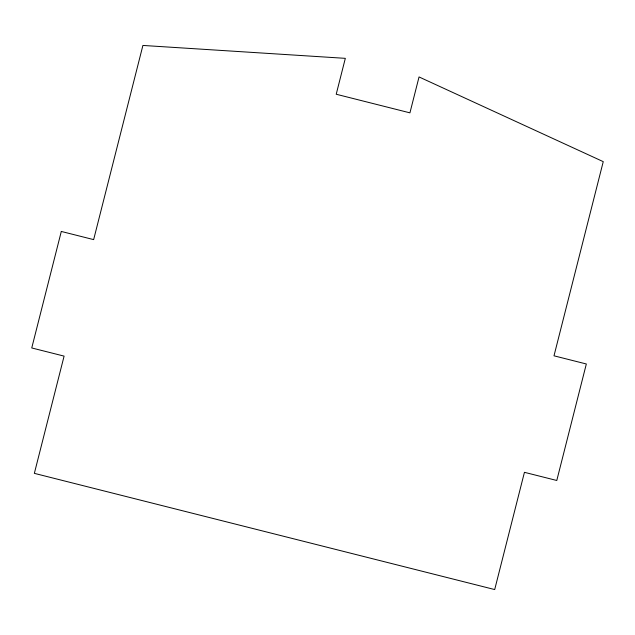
<?xml version="1.0" encoding="UTF-8"?>
<svg xmlns="http://www.w3.org/2000/svg" width="635" height="635" viewBox="0 0 635 635"><rect width="100%" height="100%" fill="white"/><g stroke="black" fill="none" stroke-linecap="round" stroke-linejoin="round"><path stroke-width="0.95" d="M61.301 231.45L31.75 347.956L64.095 356.116L34.353 473.353L494.697 589.558L524.439 472.321L556.784 480.481L586.335 363.982L553.998 355.814L603.25 161.647L419.044 76.946L409.932 112.847L336.217 94.242L345.329 58.341L142.907 45.442L93.647 239.617L61.301 231.45"/></g></svg>
